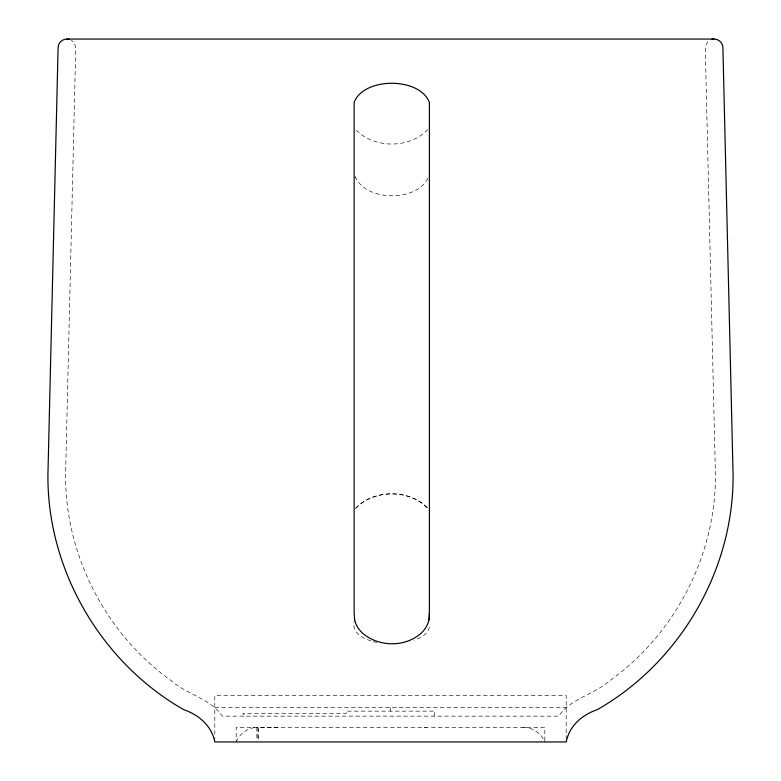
<?xml version="1.0" encoding="UTF-8"?>
<svg xmlns="http://www.w3.org/2000/svg" width="781" height="781" viewBox="0 0 781 781"><rect width="100%" height="100%" fill="white"/><g stroke="black" fill="none" stroke-linecap="round" stroke-linejoin="round"><path stroke-width="0.59" stroke-dasharray="3.9 2.93" d="M434.041 716.138L435.066 711.14L345.934 711.14L346.403 713.278L242.95 713.278L244.824 716.138M429.384 627.153C428.095 634.309 420.568 637.794 414.506 640.235M236.184 741.95C239.699 733.252 248.719 727.218 258.101 727.306M427.803 178.38C415.931 202.63 363.224 201.586 354.633 174.905M707.879 41.725L705.712 45.649L705.468 56.632L715.435 475.082C715.767 555.828 674.677 634.875 608.77 681.423C593.443 694.797 570.56 698.644 558.718 716.138L222.282 716.138C210.44 698.644 187.557 694.797 172.23 681.423C106.323 634.875 65.233 555.828 65.565 475.082L75.532 56.632C75.367 51.185 77.065 43.677 71.354 40.309M427.803 129.451C410.064 148.888 373.445 148.888 355.706 129.451M355.706 508.538C373.445 489.091 410.074 489.091 427.803 508.538M355.706 508.216C373.484 489.023 410.035 488.994 427.803 508.206M277.997 727.306L258.618 727.306L258.618 740.359M273.828 727.423L275.839 727.306M214.804 707.693L566.196 707.693M522.899 727.306C532.281 727.218 541.301 733.252 544.816 741.95M373.015 641.543L377.34 642.656M371.014 640.889C362.501 638.428 351.723 632.239 354.135 621.676M355.501 177.394L355.706 178.029M566.196 739.587L566.196 695.588L214.804 695.588L214.804 739.587M544.816 740.73L544.816 727.306L236.184 727.306L236.184 740.73M390.5 707.693L390.5 711.14M257.925 727.306L257.925 740.73M256.861 727.306L256.861 740.73M425.967 727.765L424.766 727.306L425.967 727.765"/><path stroke-width="1.17" d="M429.384 617.849L429.384 102.379C419.622 76.889 363.897 76.889 354.135 102.379L354.135 612.441L354.554 619.44L355.706 623.423A30.342 24.553 10.4 0 0 362.228 632.893C378.424 647.117 405.095 647.634 421.291 633.098A30.342 24.553 -10.4 0 0 427.803 623.628L428.886 620.192L429.384 613.28M429.033 619.196L428.886 620.192M711.725 39.401C716.968 37.761 722.855 41.969 722.894 47.485L733.086 475.287C733.642 570.325 679.792 662.62 597.319 709.636C582.294 714.761 569.359 725.676 566.196 741.95L214.804 741.95C211.641 725.676 198.706 714.761 183.681 709.636C101.208 662.62 47.358 570.325 47.914 475.287L58.106 47.485C58.194 42.828 62.392 38.913 67.029 39.05L713.971 39.05M67.029 39.05L69.275 39.401M354.554 619.44L354.633 620.007"/></g></svg>
